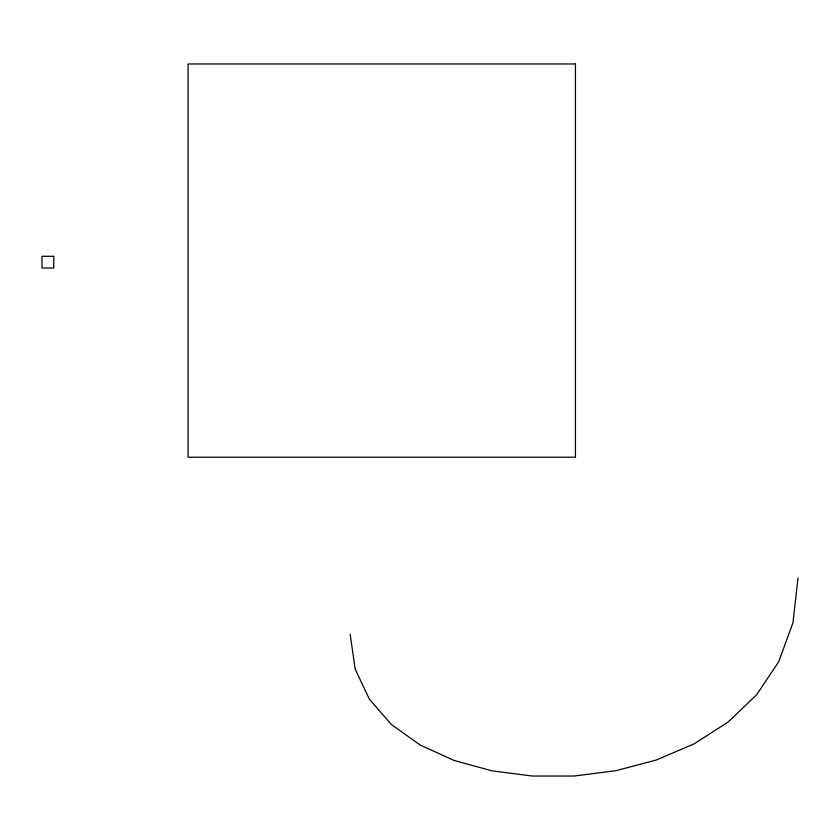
<?xml version="1.0" encoding="UTF-8"?>
<svg xmlns="http://www.w3.org/2000/svg" width="840" height="840" viewBox="0 0 840 840"><rect width="100%" height="100%" fill="white"/><g stroke="black" fill="none" stroke-linecap="round" stroke-linejoin="round"><path stroke-width="1.26" d="M798 577.941L792.971 622.734L778.754 661.637L756.672 694.732L728.028 722.106L694.134 743.841L656.303 760.022L615.846 770.721L574.077 776.034L532.308 776.034L491.852 770.805L454.02 760.431L420.126 744.996L391.482 724.584L369.401 699.269L355.183 669.144L350.154 634.284M575.452 63.966L188.066 63.966L188.066 457.223L575.452 457.223L575.452 63.966M53.739 256.284L42 256.284L42 268.023L53.739 268.023L53.739 256.284"/></g></svg>
